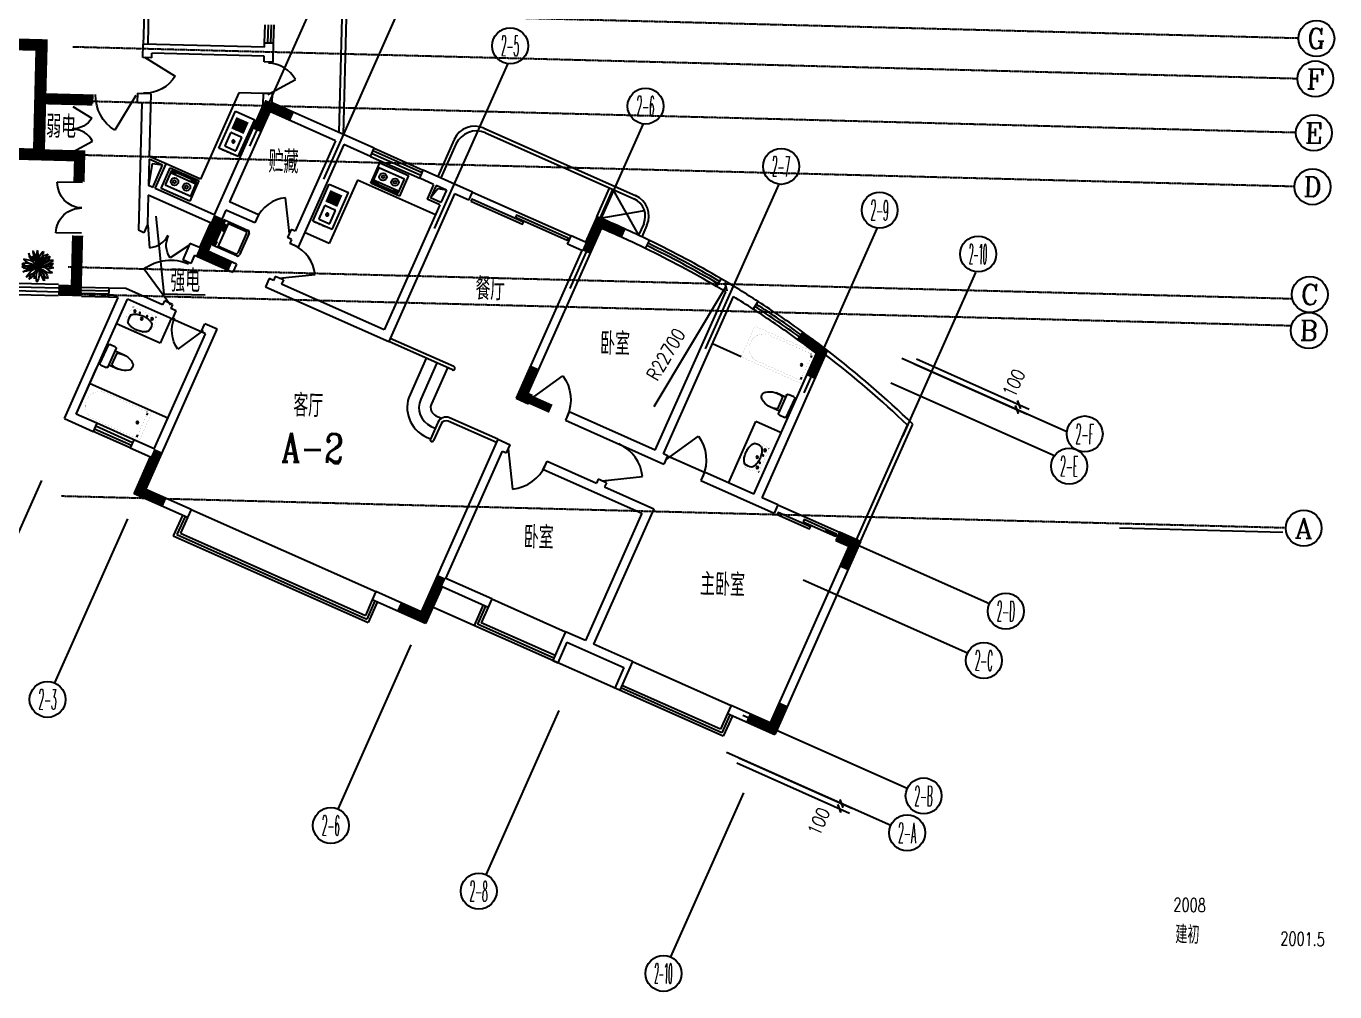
# Model space of a CAD drawing. Header units: millimetres. Extents: x -1802252 to 80507, y -1575242 to 571462.
# Drawn here: x 35590 to 64710, y 22237 to 43728 of the extents above; entities that cross this region are included whole.
import ezdxf
from ezdxf.enums import TextEntityAlignment as Align

# ---------------------------------------------------------------- set-up
doc = ezdxf.new("R2010")
doc.units = ezdxf.units.MM
doc.linetypes.add('CENTER', pattern=[2, 1.25, -0.25, 0.25, -0.25])
doc.linetypes.add('HIDDEN', pattern=[7.5, 5, -2.5])
for name, color, linetype in [('AXIS', 3, 'Continuous'), ('AXIS_TEXT', 7, 'Continuous'), ('COLUMN', 7, 'Continuous'), ('PUB_DIM', 3, 'Continuous'), ('PUB_TEXT', 7, 'Continuous'), ('PUB_WINDW', 7, 'Continuous'), ('TK', 4, 'Continuous'), ('TOILET', 7, 'Continuous'), ('TOTHER', 7, 'Continuous'), ('WALL', 255, 'Continuous'), ('WINDOW', 2, 'Continuous'), ('WINDOW_TEXT', 7, 'Continuous')]:
    doc.layers.add(name, color=color, linetype=linetype)
doc.styles.add('_HZPMK', font='txt', dxfattribs={"width": 0.7, "bigfont": 'HZPMK'})
doc.styles.add('_ROMANC', font='ROMANC.shx', dxfattribs={"width": 0.75})
doc.styles.add('COMPLEX', font='COMPLEX')
doc.styles.add('DIM_FONT', font='SIMPLEX', dxfattribs={"width": 0.8})
doc.styles.add('SIMPLEX', font='SIMPLEX.SHX')
doc.styles.get("Standard").update_dxf_attribs({"font": 'arial.ttf'})

# ---------------------------------------------------------------- blocks, each defined once
blk = doc.blocks.new('_AXISO')
blk.add_circle((0, 0), 0.5)
at = {"layer": 'AXIS_TEXT', "style": 'COMPLEX', "width": 1.041667}
blk.add_attdef('A', text='', height=0.56, dxfattribs=at).set_placement((-0.25, -0.28), (0.25, -0.28), align=Align.FIT)
blk = doc.blocks.new('_DIMX')
at = {"const_width": 50}
blk.add_lwpolyline([(-70, -70), (70, 70)], dxfattribs=at)
blk = doc.blocks.new('_DBLK')
blk.add_line((-0.5, 0), (0, -0.866))
blk.add_arc((-0.5, 0), 1, 300, 0)
at = {"style": 'SIMPLEX', "flags": 9}
blk.add_attdef('A', text='', height=1, dxfattribs=at).set_placement((0, 1.5), align=Align.MIDDLE)
blk = doc.blocks.new('10425124726404')
for p, q in [((-600, 125), (600, 125)), ((-600, 41.25), (600, 41.25)), ((-600, -41.25), (600, -41.25)), ((-600, -125), (600, -125))]:
    blk.add_line(p, q)
at = {"style": 'SIMPLEX', "flags": 9}
blk.add_attdef('A', text='', height=1, dxfattribs=at).set_placement((0, 0), align=Align.MIDDLE)
blk = doc.blocks.new('10425130010080')
for p, q in [((-300, 100), (300, 100)), ((-300, 33), (300, 33)), ((-300, -33), (300, -33)), ((-300, -100), (300, -100))]:
    blk.add_line(p, q)
at = {"style": 'SIMPLEX', "flags": 9}
blk.add_attdef('A', text='', height=1, dxfattribs=at).set_placement((0, 0), align=Align.MIDDLE)
blk = doc.blocks.new('_DBLK1')
for p, q in [((-0.47, 0), (-0.47, -0.47)), ((0.47, 0), (0.47, -0.47))]:
    blk.add_line(p, q)
for centre, start, end in [((-0.47, 0), 270, 0), ((0.47, 0), 180, 270)]:
    blk.add_arc(centre, 0.47, start, end)
at = {"layer": 'WINDOW_TEXT', "style": 'SIMPLEX', "flags": 9}
blk.add_attdef('A', text='', height=1, dxfattribs=at).set_placement((0, 1.5), align=Align.MIDDLE)
blk = doc.blocks.new('M_F3')
for p, q in [((-137, 463), (-172, 477)), ((-172, 477), (-155, 384)), ((-65, 367), (-137, 463)), ((-1, 371), (16, 486)), ((26, 511), (42, 438)), ((42, 438), (49, 319)), ((118, 392), (151, 452)), ((151, 452), (149, 488)), ((149, 488), (172, 452)), ((172, 452), (160, 396)), ((-405, 13), (-504, -36)), ((-468, 83), (-494, 98)), ((-494, 98), (-398, 71)), ((-490, 194), (-367, 196)), ((-363, 102), (-490, 194)), ((-435, 39), (-468, 83)), ((-393, 2), (-435, 39)), ((-398, 71), (-285, 27)), ((-202, -25), (-393, 2)), ((-379, 338), (-344, 250)), ((-336, 298), (-379, 338)), ((-367, 196), (-250, 117)), ((-237, 44), (-363, 102)), ((-344, 250), (-280, 177)), ((-260, 250), (-336, 298)), ((-184, 352), (-317, 396)), ((-317, 396), (-270, 321)), ((-285, 27), (-153, -2)), ((-280, 177), (-178, 123)), ((-270, 321), (-143, 227)), ((-157, 187), (-260, 250)), ((-250, 117), (-45, 15)), ((-67, 21), (-237, 44)), ((-105, 242), (-184, 352)), ((-178, 123), (-91, 75)), ((-45, 102), (-157, 187)), ((-157, -111), (1, 3)), ((-155, 384), (-89, 196)), ((-143, 227), (-77, 167)), ((1, 3), (-126, -140)), ((-120, -276), (1, 3)), ((1, 3), (-116, -15)), ((-91, 75), (1, 3)), ((-89, 196), (1, 3)), ((1, 3), (-67, 21)), ((-50, 223), (-65, 367)), ((-11, 137), (-50, 223)), ((1, 3), (-42, -144)), ((-17, 89), (3, 267)), ((1, 3), (-17, 89)), ((3, 267), (-1, 371)), ((1, 3), (14, 71)), ((170, 60), (1, 3)), ((57, 58), (1, 3)), ((1, 3), (248, 58)), ((155, 8), (1, 3)), ((1, 3), (88, -178)), ((83, -65), (1, 3)), ((270, -77), (1, 3)), ((7, -140), (1, 3)), ((14, 71), (80, 173)), ((46, 206), (24, 94)), ((86, 275), (35, 153)), ((49, 319), (46, 206)), ((49, 309), (118, 392)), ((106, 92), (57, 58)), ((87, 205), (58, 144)), ((80, 173), (176, 235)), ((160, 396), (86, 275)), ((87, 205), (184, 321)), ((166, 158), (106, 92)), ((141, 130), (236, 181)), ((275, 6), (155, 8)), ((184, 321), (160, 227)), ((197, 198), (166, 158)), ((229, 81), (170, 60)), ((176, 235), (262, 331)), ((277, 286), (197, 198)), ((295, 104), (229, 81)), ((236, 181), (355, 202)), ((248, 58), (334, 89)), ((262, 331), (301, 415)), ((371, 4), (275, 6)), ((301, 415), (277, 286)), ((390, 158), (295, 104)), ((330, 5), (453, -38)), ((334, 89), (402, 85)), ((355, 202), (460, 215)), ((454, 39), (371, 4)), ((460, 215), (390, 158)), ((402, 85), (482, 73)), ((507, 60), (454, 39)), ((482, 73), (507, 60)), ((-504, -36), (-311, -82)), ((-363, -136), (-468, -188)), ((-468, -188), (-414, -205)), ((-414, -205), (-287, -190)), ((-293, -71), (-363, -136)), ((-303, -280), (-334, -374)), ((-334, -374), (-270, -355)), ((-260, -209), (-303, -280)), ((-227, -32), (-293, -71)), ((-287, -190), (-157, -111)), ((-270, -355), (-204, -288)), ((-195, -134), (-260, -209)), ((-116, -15), (-227, -32)), ((-200, -269), (-219, -455)), ((-219, -455), (-176, -399)), ((-126, -140), (-200, -269)), ((-176, -399), (-120, -276)), ((-153, -2), (-82, -10)), ((-42, -144), (-56, -288)), ((-56, -288), (-32, -384)), ((-32, -384), (14, -505)), ((36, -242), (7, -140)), ((14, -505), (40, -370)), ((40, -370), (36, -242)), ((40, -311), (98, -395)), ((164, -117), (83, -65)), ((108, -265), (85, -173)), ((88, -178), (180, -255)), ((98, -395), (106, -265)), ((342, -59), (103, -28)), ((106, -265), (207, -386)), ((109, -82), (260, -134)), ((246, -199), (164, -117)), ((180, -255), (262, -299)), ((246, -367), (203, -267)), ((207, -386), (271, -420)), ((324, -294), (246, -199)), ((271, -420), (246, -367)), ((260, -134), (357, -167)), ((262, -299), (359, -349)), ((377, -132), (270, -77)), ((359, -349), (324, -294)), ((447, -73), (342, -59)), ((357, -167), (468, -188)), ((468, -188), (377, -132)), ((507, -23), (447, -73)), ((453, -38), (507, -23))]:
    blk.add_line(p, q)
at = {"width": 0.8, "flags": 9}
for tag, p in [('XSIZE', (-2, 0)), ('YSIZE', (0, 0))]:
    blk.add_attdef(tag, p, '', height=0.2, dxfattribs=at)
blk = doc.blocks.new('_WBLK')
for p, q in [((-0.5, 0.5), (0.5, 0.5)), ((0.5, 0.167), (-0.5, 0.167)), ((0.5, -0.167), (-0.5, -0.167)), ((-0.5, -0.5), (0.5, -0.5))]:
    blk.add_line(p, q)
at = {"style": 'SIMPLEX', "flags": 9}
blk.add_attdef('A', text='', height=1, dxfattribs=at).set_placement((0, 1.5), align=Align.MIDDLE)
blk = doc.blocks.new('M_E24TTP')
at = {"layer": 'TOILET', "color": 7}
for p, q in [((-170, 200), (-170, 430)), ((170, 200), (170, 430)), ((-250, 30), (-250, 170)), ((-220, 200), (220, 200)), ((220, 0), (-220, 0)), ((-140, 260), (140, 260)), ((250, 170), (250, 30))]:
    blk.add_line(p, q, dxfattribs=at)
for centre, radius, start, end in [((227, 413), 398, 143.3619, 202.5495), ((0, 590), 110, 33.4509, 146.5491), ((-227, 413), 398, 337.4505, 36.6381), ((-220, 170), 30, 90, 180), ((-220, 30), 30, 180, 270), ((220, 170), 30, 0, 90), ((220, 30), 30, 270, 0)]:
    blk.add_arc(centre, radius, start, end, dxfattribs=at)
at = {"style": 'DIM_FONT', "width": 0.8, "flags": 9}
for tag in ['XSIZE', 'YSIZE']:
    blk.add_attdef(tag, (0, 0), '', height=0.5, dxfattribs=at)
blk = doc.blocks.new('M_E4')
for p, q in [((670, -80), (670, -137)), ((670, -86), (670, -97)), ((670, -663), (670, -614))]:
    blk.add_line(p, q)
at = {"const_width": 1.5}
for points in [[(-750, -750), (-750, 0)], [(-750, 0), (750, 0)], [(750, 0), (750, -750)], [(608, -56), (640, -56)], [(670, -90), (670, -656)], [(750, -750), (-750, -750)], [(670, -663), (670, -655)]]:
    blk.add_lwpolyline(points, dxfattribs=at)
for points in [[(-399, -56, 0.930688), (-388, -693, 0.930688)], [(670, -86, 0.414214), (640, -56, 0.414214)], [(670, -90, 0.041784), (670, -85, 0.412615)], [(640, -693, 0.414214), (670, -663, 0.414214)]]:
    blk.add_lwpolyline(points, format="xyb", dxfattribs=at)
at = {"const_width": 1.5, "flags": 128}
for points in [[(-399, -56), (608, -56)], [(-399, -694), (645, -692)]]:
    blk.add_lwpolyline(points, dxfattribs=at)
for radius in [25, 23]:
    blk.add_circle((550, -381), radius)
blk.add_arc((640, -663), 30, 270, 280.176)
at = {"width": 0.8, "flags": 9}
for tag in ['XSIZE', 'YSIZE']:
    blk.add_attdef(tag, (0, 0), '', height=0.5, dxfattribs=at)
blk = doc.blocks.new('M_E11')
for p, q in [((-280, -10), (-280, 0)), ((280, 0), (280, -10)), ((-251, -189), (-251, -186)), ((-248, -183), (-250, -185))]:
    blk.add_line(p, q)
at = {"const_width": 1.5}
for points in [[(-280, 0), (280, 0)], [(-326, -200), (-280, -5)], [(326, -204), (280, -5)]]:
    blk.add_lwpolyline(points, dxfattribs=at)
for points in [[(-326, -200, 0.008223), (-326, -204, 0.149285)], [(-326, -266, 0.149285), (-304, -337, 0.107079), (-231, -408, 0.075625), (-131, -450, 0.062436), (-1, -467, 0.062436), (130, -452, 0.075625), (230, -410, 0.107079), (304, -339, 0.149285), (326, -268, 0.005205), (326, -266, 0.086596)]]:
    blk.add_lwpolyline(points, format="xyb", dxfattribs=at)
at = {"const_width": 1.5, "flags": 128}
for points in [[(-326, -204), (-326, -268)], [(326, -204), (326, -268)]]:
    blk.add_lwpolyline(points, dxfattribs=at)
at = {"flags": 128}
for points in [[(-253, -188, 0.172546), (-250, -358, 0.726395)], [(253, -188, -0.172546), (250, -358, -0.726395)]]:
    blk.add_lwpolyline(points, format="xyb", dxfattribs=at)
for points in [[(253, -188, 0.098208), (193, -141, 0.066287), (110, -111, 0.052428), (0, -100, 0.052428), (-110, -111, 0.066287), (-193, -141, 0.093876), (-251, -186, 0.171377)], [(-250, -358, 0.091341), (-193, -401, 0.066287), (-110, -431, 0.052428), (0, -442, 0.052428), (110, -431, 0.066287), (193, -401, 0.091756), (250, -358, 0.171377)]]:
    blk.add_lwpolyline(points, format="xyb")
for centre, radius in [((-210, -75), 24), ((-210, -75), 24), ((-210, -75), 24), ((-90, -65), 10), ((0, -170), 25), ((0, -170), 15), ((90, -65), 10), ((210, -75), 24)]:
    blk.add_circle(centre, radius)
blk.add_arc((-250, -186), 1, 131.3224, 180)
at = {"width": 0.8, "flags": 9}
for tag in ['XSIZE', 'YSIZE']:
    blk.add_attdef(tag, (0, 0), '', height=0.5, dxfattribs=at)
blk = doc.blocks.new('M_E20')
for p, q in [((345, 0), (-345, 0)), ((-302, -36), (-345, -36)), ((-307, -144), (-307, -611)), ((-302, -35), (-302, -66)), ((-302, -66), (-219, -66)), ((-219, -66), (-219, -35)), ((345, -36), (-219, -36)), ((123, -87), (123, -99)), ((133, -96), (133, -113)), ((198, -96), (133, -96)), ((133, -113), (198, -113)), ((198, -113), (198, -96)), ((215, -88), (215, -99)), ((307, -144), (307, -611)), ((267, -651), (-267, -651))]:
    blk.add_line(p, q)
blk.add_lwpolyline([(83, -94, 0.185158), (88, -107, 0.102042), (108, -122, 0.060862), (133, -130, 0.047173), (166, -133, 0.047173), (200, -130, 0.060862), (225, -122, 0.102042), (245, -107, 0.185158), (250, -94, 0.185158), (245, -82, 0.102042), (225, -67, 0.060862), (200, -59, 0.047173), (166, -56, 0.047173), (133, -59, 0.060862), (108, -67, 0.102042), (88, -82, 0.185158)], format="xyb", close=True)
for points in [[(215, -88, 0.259034), (213, -85, 0.076276), (201, -80, 0.036515), (188, -77, 0.026615), (169, -76, 0.026615), (150, -77, 0.036515), (137, -80, 0.076276), (125, -85, 0.259034), (123, -88, 0.078462), (123, -89, 0.056762)], [(215, -99, 0.259034), (213, -95, 0.076276), (201, -90, 0.036515), (188, -88, 0.026615), (169, -87, 0.026615), (150, -88, 0.036515), (137, -90, 0.076276), (125, -95, 0.259034), (123, -99, 0.259034), (125, -102, 0.056762), (133, -106, 0.036515)], [(198, -108, 0.008736), (201, -107, 0.076276), (213, -102, 0.259034), (215, -99, 0.259034)]]:
    blk.add_lwpolyline(points, format="xyb")
blk.add_circle((-259, -35), 17.5)
for centre, start, end in [((-267, -611), 180, 270), ((267, -611), 270, 0)]:
    blk.add_arc(centre, 40, start, end)
at = {"layer": 'TOTHER', "linetype": 'Continuous'}
for p, q in [((-345, -656), (-345, 0)), ((345, 0), (345, -656)), ((-345, -145), (345, -145)), ((295, -706), (-295, -706))]:
    blk.add_line(p, q, dxfattribs=at)
for centre, start, end in [((-295, -656), 180, 270), ((295, -656), 270, 0)]:
    blk.add_arc(centre, 50, start, end, dxfattribs=at)
at = {"width": 0.8, "flags": 9}
for tag in ['XSIZE', 'YSIZE']:
    blk.add_attdef(tag, (0, 0), '', height=0.5, dxfattribs=at)
blk = doc.blocks.new('M_E19')
for p, q in [((-323, -113), (-323, -456)), ((299, -113), (-323, -113)), ((299, -456), (299, -113)), ((-323, -400), (299, -400)), ((-323, -456), (299, -456)), ((-291, -422), (-291, -434)), ((-216, -432), (-280, -432)), ((-280, -432), (-280, -448)), ((-280, -448), (-216, -448)), ((-216, -448), (-216, -432)), ((-199, -423), (-199, -434)), ((182, -422), (182, -434)), ((193, -432), (193, -448)), ((257, -432), (193, -432)), ((193, -448), (257, -448)), ((257, -448), (257, -432)), ((274, -423), (274, -434))]:
    blk.add_line(p, q)
for points in [[(-199, -423, 0.259034), (-201, -420, 0.076276), (-213, -415, 0.036515), (-226, -412, 0.026615), (-245, -411, 0.026615), (-264, -412, 0.036515), (-277, -415, 0.076276), (-289, -420, 0.259034), (-291, -423, 0.078462), (-291, -424, 0.056762)], [(-199, -434, 0.259034), (-201, -430, 0.076276), (-213, -425, 0.036515), (-226, -423, 0.026615), (-245, -422, 0.026615), (-264, -423, 0.036515), (-277, -425, 0.076276), (-289, -430, 0.259034), (-291, -434, 0.259034), (-289, -437, 0.056762), (-280, -441, 0.036515)], [(-216, -443, 0.008736), (-213, -442, 0.076276), (-201, -437, 0.259034), (-199, -434, 0.259034)], [(274, -423, 0.259034), (272, -420, 0.076276), (260, -415, 0.036515), (247, -412, 0.026615), (228, -411, 0.026615), (209, -412, 0.036515), (196, -415, 0.076276), (184, -420, 0.259034), (182, -423, 0.078462), (182, -424, 0.056762)], [(274, -434, 0.259034), (272, -430, 0.076276), (260, -425, 0.036515), (247, -423, 0.026615), (228, -422, 0.026615), (209, -423, 0.036515), (196, -425, 0.076276), (184, -430, 0.259034), (182, -434, 0.259034), (184, -437, 0.056762), (193, -441, 0.036515)], [(257, -443, 0.008736), (260, -442, 0.076276), (272, -437, 0.259034), (274, -434, 0.259034)]]:
    blk.add_lwpolyline(points, format="xyb")
at = {"layer": 'TOTHER', "linetype": 'Continuous'}
for p, q in [((-350, 0), (350, 0)), ((-350, -500), (-350, 0)), ((350, 0), (350, -500)), ((350, -500), (-350, -500))]:
    blk.add_line(p, q, dxfattribs=at)
for centre, radius in [((-158, -259), 82.5), ((-158, -259), 31.6), ((134, -259), 82.5), ((134, -259), 31.6)]:
    blk.add_circle(centre, radius, dxfattribs=at)
at = {"width": 0.8, "flags": 9}
for tag in ['XSIZE', 'YSIZE']:
    blk.add_attdef(tag, (0, 0), '', height=0.5, dxfattribs=at)
blk = doc.blocks.new('M_E16')
for p, q in [((-359, -351), (-359, -119)), ((-347, -107), (-34, -107)), ((-22, -119), (-22, -351)), ((63, -103), (336, -103)), ((63, -132), (336, -132)), ((63, -153), (336, -153)), ((63, -182), (336, -182)), ((63, -203), (336, -203)), ((63, -232), (336, -232)), ((63, -253), (336, -253)), ((63, -282), (336, -282)), ((-34, -363), (-347, -363)), ((63, -303), (336, -303)), ((63, -332), (336, -332)), ((63, -353), (336, -353))]:
    blk.add_line(p, q)
for points, const_width in [([(-353, -95), (-370, -113)], 1.91), ([(-370, -357), (-370, -113)], 2), ([(-353, -95), (-28, -95)], 1.8), ([(-10, -113), (-28, -95)], 1.91), ([(-10, -113), (-10, -357)], 2), ([(-370, -357), (-353, -375)], 1.91), ([(-28, -375), (-353, -375)], 1.8), ([(-28, -375), (-10, -357)], 1.91)]:
    blk.add_lwpolyline(points, dxfattribs=dict(const_width=const_width))
for points in [[(-347, -107), (-351, -108), (-354, -110), (-357, -113), (-358, -117), (-359, -119)], [(-216, -235), (-215, -245), (-209, -255), (-202, -261), (-192, -265), (-182, -265), (-172, -261), (-164, -255), (-159, -245), (-157, -235), (-159, -225), (-164, -215), (-172, -209), (-182, -205), (-192, -205), (-202, -209), (-209, -215), (-215, -225), (-216, -235)], [(-206, -235), (-205, -242), (-201, -248), (-196, -252), (-190, -254), (-183, -254), (-177, -252), (-172, -248), (-169, -242), (-168, -235), (-169, -228), (-172, -222), (-177, -218), (-183, -215), (-190, -215), (-196, -218), (-201, -222), (-205, -228), (-206, -235)], [(-22, -119), (-23, -115), (-25, -111), (-28, -109), (-32, -107), (-34, -107)], [(-359, -351), (-358, -355), (-356, -358), (-353, -361), (-349, -363), (-347, -363)], [(-34, -363), (-30, -362), (-26, -360), (-24, -357), (-22, -353), (-22, -351)]]:
    blk.add_lwpolyline(points)
at = {"layer": 'TOTHER', "linetype": 'Continuous'}
for p, q in [((-450, 0), (450, 0)), ((-450, -471), (-450, 0)), ((450, 0), (450, -471)), ((-450, -471), (450, -471))]:
    blk.add_line(p, q, dxfattribs=at)
at = {"layer": 'TOTHER', "linetype": 'HIDDEN'}
blk.add_line((-450, 0), (-450, -300), dxfattribs=at)
at = {"width": 0.8, "flags": 9}
for tag in ['XSIZE', 'YSIZE']:
    blk.add_attdef(tag, (0, 0), '', height=0.5, dxfattribs=at)
blk = doc.blocks.new('00929100508160')
for radius in [22800, 22730, 22670, 22600]:
    blk.add_arc((0, -22682), radius, 87.7278, 92.2722)
at = {"style": 'SIMPLEX', "flags": 9}
blk.add_attdef('A', text='', height=1, dxfattribs=at).set_placement((0, 0), align=Align.MIDDLE)
blk = doc.blocks.new('00929100524312')
for radius in [22800, 22730, 22670, 22600]:
    blk.add_arc((0, -22692), radius, 88.4854, 91.5146)
at = {"style": 'SIMPLEX', "flags": 9}
blk.add_attdef('A', text='', height=1, dxfattribs=at).set_placement((0, 0), align=Align.MIDDLE)
blk = doc.blocks.new('1T4F53深新月')
at = {"color": 0, "linetype": 'ByBlock'}
for p, q in [((-8306.085, 44539.757), (-8822.81, 47240.775)), ((-8188.223, 44562.305), (-8704.948, 47263.323)), ((-8776.818, 46995.04), (-8777.8, 46994.852)), ((-8656.991, 47017.964), (-8656.009, 47018.152)), ((-4107.165, 40355.954), (-7204.001, 40142.852))]:
    blk.add_line(p, q, dxfattribs=at)
at = {"layer": 'AXIS', "linetype": 'CENTER'}
for p, q in [((5061.968, 30653.395), (-9916.424, 53429.596)), ((1288.404, 28201.694), (-13676.252, 50957.008)), ((787.093, 27872.016), (-14177.562, 50627.329)), ((-1301.7, 26498.355), (-16266.356, 49253.669)), ((-2290.584, 25818.11), (-17268.976, 48594.312)), ((-3293.205, 25158.753), (-18271.597, 47934.955)), ((-4045.17, 24664.236), (-19023.563, 47440.437))]:
    blk.add_line(p, q, dxfattribs=at)
at = {"layer": 'AXIS'}
for p, q in [((-339.398, 49830.944), (412.202, 45902.191)), ((544.571, 50000.054), (1296.171, 46071.302)), ((-4759.245, 48985.394), (-4007.645, 45056.641)), ((-3580.619, 49210.874), (-2829.019, 45282.121)), ((-8884.435, 48196.214), (-8132.835, 44267.461)), ((-8295.122, 48308.954), (-7543.522, 44380.201)), ((5739.426, 47651.333), (1810.673, 46899.732)), ((-10638.561, 44518.099), (-6709.809, 45269.699)), ((6584.976, 43231.486), (2656.224, 42479.886)), ((-10187.601, 42160.848), (-6258.849, 42912.448)), ((-9736.641, 39803.596), (-5807.889, 40555.196)), ((7261.416, 39695.608), (3332.664, 38944.008)), ((-9116.571, 36562.375), (-5187.818, 37313.975)), ((-8496.501, 33321.154), (-4567.748, 34072.754)), ((8557.927, 32918.51), (4629.174, 32166.91)), ((-7989.171, 30669.246), (-4060.418, 31420.846)), ((8952.517, 30855.915), (5023.764, 30104.315)), ((-7650.951, 28901.308), (-3722.198, 29652.908))]:
    blk.add_line(p, q, dxfattribs=at)
at = {"layer": 'COLUMN'}
for points, const_width in [([(-311.835, 46493.68), (277.478, 46606.42), (390.218, 46017.108)], 200), ([(-4064.368, 45353.143), (-4142.369, 45760.87), (-3553.056, 45873.61)], 200), ([(-7254.633, 42123.037), (-7235.425, 42725.622), (-6629.108, 42841.615)], 200), ([(1701.249, 38631.906), (2683.437, 38819.806), (2796.177, 38230.493)], 200), ([(-3307.91, 37673.616), (-2620.379, 37805.146), (-2751.909, 38492.678)], 200), ([(-6885.039, 37600.165), (-6768.852, 37011.512), (-6060.195, 37147.083)], 200), ([(2997.76, 31854.808), (3979.948, 32042.708), (3867.208, 32632.021)], 200), ([(-2038.728, 29974.968), (-1154.758, 30144.079), (-1286.288, 30831.61)], 200), ([(-4803.376, 30056.951), (-4690.636, 29467.638), (-4101.323, 29580.378)], 200), ([(95.925, 27648.458), (1119.701, 28321.728), (1339.487, 27987.521)], 250), ([(-933.543, 25984.033), (-1386.851, 26673.335), (-906.696, 26989.101)], 250), ([(-1936.997, 25234.363), (-2568.881, 26195.208)], 250), ([(1167.89, 22788.004), (1470.095, 22328.469), (-576.922, 20982.282), (-2939.618, 24575.007), (-892.601, 25921.194), (-590.395, 25461.659)], 250)]:
    blk.add_lwpolyline(points, dxfattribs=dict(at, const_width=const_width))
at = {"layer": 'DEFPOINTS', "color": 0, "linetype": 'ByBlock'}
for p in [(-8657.973, 47017.776), (1294.207, 46070.926), (1412.07, 46093.474), (-8131.853, 44267.649), (-8249.715, 44245.101), (-7204.998, 40142.783)]:
    blk.add_point(p, dxfattribs=at)
at = {"layer": 'PUB_DIM', "color": 0, "linetype": 'ByBlock'}
for p, q in [((1237.837, 46365.582), (721.112, 49066.6)), ((1355.7, 46388.13), (838.974, 49089.148)), ((767.105, 48820.865), (766.122, 48820.677)), ((886.932, 48843.788), (887.914, 48843.976))]:
    blk.add_line(p, q, dxfattribs=at)
at = {"layer": 'PUB_DIM'}
for p, q in [((550.444, 45711.775), (1041.538, 45805.725)), ((561.718, 45652.844), (993.88, 45735.52)), ((827.514, 43199.081), (376.554, 45556.333)), ((572.992, 45593.913), (946.223, 45665.315)), ((1472.011, 39830.176), (1133.791, 41598.115)), ((1668.449, 39867.756), (2041.68, 39939.158)), ((1679.723, 39808.825), (2111.886, 39891.501)), ((1690.997, 39749.893), (2182.091, 39843.843))]:
    blk.add_line(p, q, dxfattribs=at)
at = {"layer": 'PUB_DIM', "color": 0, "linetype": 'ByBlock'}
blk.add_point((885.949, 48843.601), dxfattribs=at)
at = {"layer": 'PUB_TEXT'}
for p, q in [((62.658, 29966.316), (-441.605, 30733.101)), ((-1253.755, 28830.5), (62.658, 29966.316))]:
    blk.add_line(p, q, dxfattribs=at)
at = {"layer": 'WALL'}
for p, q in [((-4259.378, 45840.299), (356.906, 46723.429)), ((572.992, 45593.913), (356.906, 46723.429)), ((-4025.36, 45681.441), (198.049, 46489.412)), ((198.049, 46489.412), (376.554, 45556.333)), ((-4259.378, 45840.299), (-4162.586, 45334.353)), ((-3966.149, 45371.933), (-4025.36, 45681.441)), ((376.554, 45556.333), (572.992, 45593.913)), ((-4162.586, 45334.353), (-3966.149, 45371.933)), ((-3880.736, 43861.07), (-3684.299, 43898.65)), ((-3880.736, 43861.07), (-3808.418, 43483.047)), ((-3348.92, 42145.564), (-3684.299, 43898.65)), ((-3808.418, 43483.047), (-7331.621, 42809.032)), ((-3770.838, 43286.61), (-7138.95, 42642.264)), ((-3770.838, 43286.61), (-3545.358, 42107.984)), ((827.514, 43199.081), (1023.952, 43236.661)), ((827.514, 43199.081), (1006.019, 42266.003)), ((1023.952, 43236.661), (1515.046, 43330.611)), ((1046.5, 43118.799), (1537.594, 43212.749)), ((1307.681, 41753.557), (1046.5, 43118.799)), ((1515.046, 43330.611), (1537.594, 43212.749)), ((-2235.202, 41645.932), (1006.019, 42266.003)), ((-7154.65, 42121.178), (-7354.615, 42124.895)), ((-3545.358, 42107.984), (-3348.92, 42145.564)), ((-2001.184, 41487.075), (1043.599, 42069.565)), ((1043.599, 42069.565), (1133.791, 41598.115)), ((-2009.722, 40467.307), (-2235.202, 41645.932)), ((1307.681, 41753.557), (1798.775, 41847.507)), ((1330.229, 41635.695), (1821.323, 41729.645)), ((1821.323, 41729.645), (1798.775, 41847.507)), ((-1550.224, 39129.823), (-2001.184, 41487.075)), ((1133.791, 41598.115), (1330.229, 41635.695)), ((-3357.458, 41125.796), (-7121.396, 40405.726)), ((-3376.248, 41224.015), (-3179.81, 41261.595)), ((-3376.248, 41224.015), (-3357.458, 41125.796)), ((-2728.85, 38904.343), (-3179.81, 41261.595)), ((-7145.273, 40926.501), (-7345.155, 40919.646)), ((-3319.878, 40929.358), (-7108.94, 40204.482)), ((-3319.878, 40929.358), (-2925.288, 38866.763)), ((-2107.941, 40448.517), (-2009.722, 40467.307)), ((-2107.941, 40448.517), (-2070.361, 40252.079)), ((-2070.361, 40252.079), (-1972.142, 40270.869)), ((-1746.662, 39092.243), (-1972.142, 40270.869)), ((-7091.856, 39966.151), (-7291.266, 39950.797)), ((1472.011, 39830.176), (1668.449, 39867.756)), ((1472.011, 39830.176), (1682.459, 38730.125)), ((1878.897, 38767.705), (1668.449, 39867.756)), ((-1550.224, 39129.823), (-1746.662, 39092.243)), ((-2925.288, 38866.763), (-2728.85, 38904.343)), ((1682.459, 38730.125), (-1362.324, 38147.635)), ((1878.897, 38767.705), (2762.866, 38936.815)), ((2762.866, 38936.815), (3007.136, 37659.971)), ((-1521.182, 37913.617), (2604.009, 38702.798)), ((2604.009, 38702.798), (2810.699, 37622.391)), ((-6883.547, 38186.228), (-7081.113, 38155.123)), ((-1381.114, 38245.854), (-1577.552, 38208.274)), ((-1521.182, 37913.617), (-1577.552, 38208.274)), ((-1362.324, 38147.635), (-1381.114, 38245.854)), ((-2737.387, 37884.575), (-6691.069, 37128.206)), ((-2756.177, 37982.794), (-2559.74, 38020.374)), ((-2756.177, 37982.794), (-2737.387, 37884.575)), ((-2503.37, 37725.717), (-2559.74, 38020.374)), ((-6039.247, 37049.277), (-2503.37, 37725.717)), ((2810.699, 37622.391), (3007.136, 37659.971)), ((-6846.218, 36894.898), (-6235.685, 37011.697)), ((-6235.685, 37011.697), (-6169.92, 36667.931)), ((-6039.247, 37049.277), (-5973.482, 36705.511)), ((-5973.482, 36705.511), (-6169.92, 36667.931)), ((-5456.757, 34004.494), (-1920.88, 34680.934)), ((-1357.18, 31734.37), (-1920.88, 34680.934)), ((-5065.589, 33875.7), (-2079.737, 34446.916)), ((-2079.737, 34446.916), (-1609.987, 31991.446)), ((-5522.522, 34348.26), (-5718.96, 34310.68)), ((-5718.96, 34310.68), (-5493.48, 33132.054)), ((-5522.522, 34348.26), (-5456.757, 34004.494)), ((-5419.177, 33808.056), (-5124.521, 33864.426)), ((-5419.177, 33808.056), (-5372.202, 33562.509)), ((-5124.521, 33864.426), (-5077.546, 33618.879)), ((-5065.589, 33875.7), (-5007.34, 33571.222)), ((-5372.202, 33562.509), (-5077.546, 33618.879)), ((-5360.928, 33503.578), (-5007.34, 33571.222)), ((-5360.928, 33503.578), (-5297.042, 33169.634)), ((3656.249, 33202.544), (3852.686, 33240.124)), ((3656.249, 33202.544), (3862.939, 32122.137)), ((3852.686, 33240.124), (4096.957, 31963.279)), ((-5297.042, 33169.634), (-5493.48, 33132.054)), ((3862.939, 32122.137), (32.405, 31389.327)), ((-5071.562, 31991.008), (-5268, 31953.428)), ((-5268, 31953.428), (-4801.41, 29514.476)), ((-5071.562, 31991.008), (-4949.427, 31352.586)), ((-4949.427, 31352.586), (-2493.957, 31822.336)), ((-2493.957, 31822.336), (-2456.377, 31625.898)), ((-1708.206, 31972.656), (-1609.987, 31991.446)), ((-1708.206, 31972.656), (-1670.626, 31776.218)), ((-1670.626, 31776.218), (-1572.407, 31795.008)), ((-1572.407, 31795.008), (-1553.617, 31696.79)), ((3016.55, 31756.589), (266.423, 31230.469)), ((3016.55, 31756.589), (3109.646, 31269.956)), ((4096.957, 31963.279), (3212.987, 31794.169)), ((3306.084, 31307.536), (3212.987, 31794.169)), ((-4911.847, 31156.148), (-2751.033, 31569.528)), ((-2751.033, 31569.528), (-2732.243, 31471.31)), ((-2732.243, 31471.31), (-2535.805, 31508.89)), ((-2554.595, 31607.108), (-2456.377, 31625.898)), ((-2554.595, 31607.108), (-2535.805, 31508.89)), ((-1553.617, 31696.79), (-1357.18, 31734.37)), ((32.405, 31389.327), (88.775, 31094.67)), ((266.423, 31230.469), (285.213, 31132.25)), ((3109.646, 31269.956), (3306.084, 31307.536)), ((-4911.847, 31156.148), (-4611.207, 29584.647)), ((-1403.297, 30911.039), (-1206.86, 30948.619)), ((-1403.297, 30911.039), (-1271.767, 30223.507)), ((-1031.87, 30033.917), (-1206.86, 30948.619)), ((285.213, 31132.25), (88.775, 31094.67)), ((-2581.923, 30685.559), (-2385.485, 30723.139)), ((-2581.923, 30685.559), (-2450.393, 29998.027)), ((-2385.485, 30723.139), (-2253.955, 30035.607)), ((416.743, 30444.719), (220.305, 30407.139)), ((220.305, 30407.139), (244.975, 30278.187)), ((416.743, 30444.719), (623.433, 29364.312)), ((3278.756, 30385.986), (3475.194, 30423.566)), ((3278.756, 30385.986), (3373.56, 29890.432)), ((3607.577, 29731.574), (3475.194, 30423.566)), ((-4611.207, 29584.647), (-2450.393, 29998.027)), ((-2253.955, 30035.607), (-1271.767, 30223.507)), ((-1823.5, 29914.33), (-1234.187, 30027.07)), ((-1234.187, 30027.07), (-1190.728, 29799.899)), ((-1234.187, 30027.07), (-1190.728, 29799.899)), ((-1031.87, 30033.917), (-835.432, 30071.497)), ((-1031.87, 30033.917), (-835.432, 30071.497)), ((-835.432, 30071.497), (-797.852, 29875.059)), ((146.756, 30259.397), (244.975, 30278.187)), ((146.756, 30259.397), (184.336, 30062.959)), ((184.336, 30062.959), (282.555, 30081.749)), ((282.555, 30081.749), (450.782, 29202.391)), ((-4652.309, 29373.157), (-2019.938, 29876.75)), ((-2019.938, 29876.75), (-1750.143, 28466.482)), ((-1823.5, 29914.33), (-1539.207, 28428.279)), ((-1190.728, 29799.899), (-797.852, 29875.059)), ((3373.56, 29890.432), (623.433, 29364.312)), ((3607.577, 29731.574), (707.061, 29176.683)), ((3373.56, 29890.432), (2275.743, 29680.411)), ((-4801.41, 29514.476), (-4973.11, 29401.56)), ((-4973.11, 29401.56), (-4863.217, 29234.456)), ((-4652.309, 29373.157), (-4863.217, 29234.456)), ((450.782, 29202.391), (658.676, 28886.268)), ((707.061, 29176.683), (825.779, 28996.161)), ((-5557.972, 29016.935), (-5915.306, 28781.94)), ((-5557.972, 29016.935), (-5448.08, 28849.832)), ((-5448.08, 28849.832), (-5555.026, 28779.5)), ((658.676, 28886.268), (825.779, 28996.161)), ((-5805.413, 28614.837), (-5915.306, 28781.94)), ((-5722.129, 28669.607), (-5805.413, 28614.837)), ((-5722.129, 28669.607), (-4238.576, 26413.711)), ((-5555.026, 28779.5), (-4181.365, 26690.707)), ((-3152.404, 27128.014), (-775.045, 28691.445)), ((-1539.207, 28428.279), (-996.593, 28785.12)), ((-996.593, 28785.12), (-800.155, 28822.7)), ((-800.155, 28822.7), (-775.045, 28691.445)), ((-1750.143, 28466.482), (-2339.456, 28353.742)), ((-2339.456, 28353.742), (-2262.693, 27952.49)), ((-1738.869, 28407.55), (-2269.25, 28306.084)), ((-2269.25, 28306.084), (-2208.432, 27988.174)), ((-2208.432, 27988.174), (-1720.079, 28309.331)), ((-1738.869, 28407.55), (-1720.079, 28309.331)), ((-3429.4, 27185.225), (-2262.693, 27952.49)), ((-3429.4, 27185.225), (-3319.507, 27018.121)), ((-3097.457, 27044.462), (-3152.404, 27128.014)), ((-3264.561, 26934.569), (-3319.507, 27018.121)), ((-3319.507, 27018.121), (-3319.507, 27018.121)), ((-3264.561, 26934.569), (-3097.457, 27044.462)), ((-3987.921, 26578.55), (-4238.576, 26413.711)), ((-4097.814, 26745.653), (-4181.365, 26690.707)), ((-4097.814, 26745.653), (-3987.921, 26578.55)), ((-2673.321, 26126.525), (-2506.217, 26236.418)), ((-2368.851, 26027.539), (-2506.217, 26236.418)), ((-2766.495, 24539.25), (-928.357, 25748.071)), ((-694.835, 25392.976), (-928.357, 25748.071)), ((-3043.492, 24596.46), (-1999.095, 25283.291)), ((-2766.495, 24539.25), (-1708.777, 22930.879))]:
    blk.add_line(p, q, dxfattribs=at)
for radius, start, end in [(22800.19, 177.2148827, 178.9351206), (22600.19, 177.6134396, 178.9351206), (22800.19, 181.9642998, 184.4029191), (22600.19, 181.9642998, 183.2859808), (22600.19, 183.797151, 184.4029191), (22800.19, 188.9473499, 192.1692016), (22600.19, 188.9473499, 191.67392)]:
    blk.add_arc((15441.637, 41701.163), radius, start, end, dxfattribs=at)
at = {"layer": 'WINDOW'}
for p, q in [((-7800.691, 50392.579), (-9800.568, 53433.6)), ((993.88, 45735.52), (1456.114, 43319.337)), ((1041.538, 45805.725), (2388.781, 38763.436)), ((946.223, 45665.315), (1397.183, 43308.063)), ((-3880.736, 43861.07), (-4162.586, 45334.353)), ((-5236.518, 42993.227), (-5123.228, 42401.038)), ((-3651.549, 42682.581), (-5123.228, 42401.038)), ((-3376.248, 41224.015), (-3545.358, 42107.984)), ((1703.46, 41707.097), (2041.68, 39939.158)), ((1762.392, 41718.371), (2111.886, 39891.501)), ((-6120.459, 41309.907), (-5988.929, 40622.375)), ((-7547.205, 36842.244), (-7038.311, 37893.196)), ((-7325.707, 37919.666), (-7051.537, 37972.117)), ((-7310.675, 37841.091), (-7036.505, 37893.542)), ((-1521.182, 37913.617), (-1300.646, 36760.837)), ((-1442.607, 37928.649), (-1222.071, 36775.869)), ((2984.588, 37777.833), (3475.682, 37871.783)), ((4367.205, 33211.632), (3475.682, 37871.783)), ((-6862.949, 36973.148), (-7562.079, 37687.97)), ((3656.249, 33202.544), (2810.699, 37622.391)), ((2995.862, 37718.902), (3428.025, 37801.578)), ((3007.136, 37659.971), (3380.368, 37731.373)), ((4226.583, 33308.05), (3380.368, 37731.373)), ((4296.894, 33259.841), (3428.025, 37801.578)), ((-7028.222, 33703.664), (-7722.852, 37334.622)), ((-6964.679, 33797.271), (-7644.276, 37349.654)), ((-6861.25, 36973.473), (-7547.205, 36842.244)), ((-6846.218, 36894.898), (-7532.173, 36763.669)), ((-1081.66, 36680.555), (-684.145, 36756.603)), ((-5718.96, 34310.68), (-6169.92, 36667.931)), ((-1066.628, 36601.98), (-669.113, 36678.028)), ((-2290.7, 36188.294), (-1999.455, 34665.902)), ((-2212.125, 36203.326), (-1920.88, 34680.934)), ((-5419.177, 33808.056), (-5336.519, 33631.442)), ((-4829.864, 33920.796), (-4472.854, 32054.639)), ((-6379.635, 33400.127), (-5574.24, 33554.205)), ((-5336.519, 33631.442), (-5077.546, 33618.879)), ((-6443.178, 33306.52), (-5559.208, 33475.63)), ((3852.686, 33240.124), (4226.583, 33308.05)), ((3863.411, 33181.09), (4296.894, 33259.841)), ((3874.136, 33122.056), (4367.205, 33211.632)), ((-4472.854, 32054.639), (-2957.08, 32344.618)), ((-2957.08, 32344.618), (-2844.34, 31755.305)), ((2635.212, 29758.428), (2278.157, 31615.329)), ((-7295.759, 29789.089), (-5126.82, 31215.457)), ((-7240.813, 29705.538), (-5106.482, 31109.145)), ((285.213, 31132.25), (416.743, 30444.719)), ((422.622, 30413.986), (1011.935, 30526.726)), ((1011.935, 30526.726), (1212.746, 29477.052)), ((-4863.217, 29234.456), (-4563.828, 28779.203)), ((-4563.828, 28779.203), (-2496.51, 29174.697)), ((-2496.51, 29174.697), (-2339.456, 28353.742)), ((-2269.25, 28306.084), (-2160.154, 28097.715)), ((-2160.154, 28097.715), (-1720.079, 28309.331)), ((-4941.405, 26071.193), (-4293.522, 26497.262)), ((-4817.242, 26033.161), (-4215.182, 26429.096))]:
    blk.add_line(p, q, dxfattribs=at)
for points in [[(-4259.378, 45840.299), (-7072.394, 45302.148)], [(-4240.588, 45742.08), (-6984.612, 45217.128)]]:
    blk.add_lwpolyline(points, dxfattribs=at)
for points in [[(-3895.008, 44539.016), (-4043.204, 45313.666), (-4092.917, 45304.156), (-3944.721, 44529.505)], [(-3698.297, 43972.555), (-3846.494, 44747.205), (-3896.207, 44737.695), (-3748.011, 43963.045)], [(-5802.576, 35416.836), (-6039.323, 36654.355), (-6087.09, 36645.217), (-5850.344, 35407.697)], [(-5530.135, 34395.359), (-5766.881, 35632.878), (-5814.649, 35623.74), (-5577.902, 34386.221)]]:
    blk.add_lwpolyline(points, close=True, dxfattribs=at)
for points in [[(-2189.19, 36083.443), (-1324.641, 36248.838, 0.414213562), (-1165.784, 36482.856), (-1191.751, 36618.595)], [(-2140.336, 35828.074), (-1275.787, 35993.469, 0.414213562), (-910.415, 36531.71), (-928.898, 36628.329)], [(-2091.482, 35572.706), (-1226.933, 35738.1, 0.414213562), (-655.046, 36580.564), (-673.53, 36677.183)]]:
    blk.add_lwpolyline(points, format="xyb", dxfattribs=at)
for centre, radius, start, end in [((15441.637, 41701.163), 22800.19, 170.9128504, 177.2148827), ((15441.637, 41701.163), 22700.19, 171.0897569, 177.1537406), ((-7231.757, 37428.572), 500, 100.8302586, 190.8302586), ((-7231.757, 37428.572), 420, 100.8302586, 190.8302586), ((-1104.208, 36798.417), 200, 190.8302586, 280.8302586), ((-1104.208, 36798.417), 120, 190.8302586, 280.8302586), ((-676.629, 36717.315), 40, 280.8302586, 100.8302586), ((-2251.412, 36195.81), 40, 10.8302586, 190.8302586), ((-6473.585, 33891.221), 500, 190.8302586, 280.8302586), ((-6537.128, 33797.614), 500, 190.8302586, 280.8302586)]:
    blk.add_arc(centre, radius, start, end, dxfattribs=at)
at = {"color": 0, "linetype": 'ByBlock'}
for p, rotation in [((-8775.835, 46995.228), 10.83025860951025), ((-8657.973, 47017.776), 190.8302586095102), ((-7204.998, 40142.783), 183.9364823174279)]:
    blk.add_blockref('_DIMX', p, dxfattribs=dict(at, rotation=rotation))
at = {"layer": 'AXIS'}
ref = blk.add_blockref('_AXISO', (-10136.21, 53763.803), dxfattribs=dict(at, xscale=800, yscale=800, zscale=800, rotation=123.330258609543))
ref.add_attrib('A', 'A', dxfattribs={"layer": '0', "color": 7, "height": 448, "rotation": 123.3302586, "style": 'COMPLEX', "width": 1.041667}).set_placement((-9839.161, 53719.78), (-10058.947, 54053.987), align=Align.FIT)
ref = blk.add_blockref('_AXISO', (-13812.486, 51346.161), dxfattribs=dict(at, xscale=800, yscale=800, zscale=800, rotation=123.330258609543))
ref.add_attrib('A', 'B', dxfattribs={"layer": '0', "color": 7, "height": 448, "rotation": 123.3302586, "style": 'COMPLEX', "width": 1.102941}).set_placement((-13515.437, 51302.138), (-13735.223, 51636.345), align=Align.FIT)
ref = blk.add_blockref('_AXISO', (-14480.9, 50906.59), dxfattribs=dict(at, xscale=800, yscale=800, zscale=800, rotation=123.330258609543))
ref.add_attrib('A', 'C', dxfattribs={"layer": '0', "color": 7, "height": 448, "rotation": 123.3302586, "style": 'COMPLEX', "width": 1.25}).set_placement((-14183.851, 50862.566), (-14403.637, 51196.773), align=Align.FIT)
ref = blk.add_blockref('_AXISO', (-414.558, 50223.819), dxfattribs=dict(at, xscale=800, yscale=800, zscale=800, rotation=123.330258609543))
ref.add_attrib('A', '2-B', dxfattribs={"layer": '0', "color": 7, "height": 448, "rotation": 123.3302586, "style": 'COMPLEX', "width": 0.297619}).set_placement((-117.51, 50179.796), (-337.295, 50514.003), align=Align.FIT)
ref = blk.add_blockref('_AXISO', (469.411, 50392.929), dxfattribs=dict(at, xscale=800, yscale=800, zscale=800, rotation=123.330258609543))
ref.add_attrib('A', '2-A', dxfattribs={"layer": '0', "color": 7, "height": 448, "rotation": 123.3302586, "style": 'COMPLEX', "width": 0.292969}).set_placement((766.46, 50348.906), (546.674, 50683.113), align=Align.FIT)
ref = blk.add_blockref('_AXISO', (-16486.141, 49587.876), dxfattribs=dict(at, xscale=800, yscale=800, zscale=800, rotation=123.330258609543))
ref.add_attrib('A', 'D', dxfattribs={"layer": '0', "color": 7, "height": 448, "rotation": 123.3302586, "style": 'COMPLEX', "width": 1.102941}).set_placement((-16189.093, 49543.852), (-16408.878, 49878.059), align=Align.FIT)
ref = blk.add_blockref('_AXISO', (-3655.779, 49603.749), dxfattribs=dict(at, xscale=800, yscale=800, zscale=800, rotation=123.330258609543))
ref.add_attrib('A', '2-C', dxfattribs={"layer": '0', "color": 7, "height": 448, "rotation": 123.3302586, "style": 'COMPLEX', "width": 0.307377}).set_placement((-3358.73, 49559.726), (-3578.516, 49893.933), align=Align.FIT)
ref = blk.add_blockref('_AXISO', (-4834.405, 49378.269), dxfattribs=dict(at, xscale=800, yscale=800, zscale=800, rotation=123.330258609543))
ref.add_attrib('A', '2-D', dxfattribs={"layer": '0', "color": 7, "height": 448, "rotation": 123.3302586, "style": 'COMPLEX', "width": 0.297619}).set_placement((-4537.356, 49334.246), (-4757.142, 49668.453), align=Align.FIT)
ref = blk.add_blockref('_AXISO', (-17488.762, 48928.519), dxfattribs=dict(at, xscale=800, yscale=800, zscale=800, rotation=123.330258609543))
ref.add_attrib('A', 'E', dxfattribs={"layer": '0', "color": 7, "height": 448, "rotation": 123.3302586, "style": 'COMPLEX', "width": 1.171875}).set_placement((-17191.713, 48884.495), (-17411.499, 49218.702), align=Align.FIT)
ref = blk.add_blockref('_AXISO', (-8288.974, 48691.93), dxfattribs=dict(at, xscale=800, yscale=800, zscale=800, rotation=123.330258609543))
ref.add_attrib('A', '2-E', dxfattribs={"layer": '0', "color": 7, "height": 448, "rotation": 123.3302586, "style": 'COMPLEX', "width": 0.302419}).set_placement((-7991.925, 48647.907), (-8211.711, 48982.114), align=Align.FIT)
ref = blk.add_blockref('_AXISO', (-9074.511, 48567.105), dxfattribs=dict(at, xscale=800, yscale=800, zscale=800, rotation=123.330258609543))
ref.add_attrib('A', '2-F', dxfattribs={"layer": '0', "color": 7, "height": 448, "rotation": 123.3302586, "style": 'COMPLEX', "width": 0.302419}).set_placement((-8777.462, 48523.081), (-8997.248, 48857.288), align=Align.FIT)
ref = blk.add_blockref('_AXISO', (-18491.383, 48269.162), dxfattribs=dict(at, xscale=800, yscale=800, zscale=800, rotation=123.330258609543))
ref.add_attrib('A', 'F', dxfattribs={"layer": '0', "color": 7, "height": 448, "rotation": 123.3302586, "style": 'COMPLEX', "width": 1.171875}).set_placement((-18194.334, 48225.138), (-18414.12, 48559.345), align=Align.FIT)
ref = blk.add_blockref('_AXISO', (-19243.348, 47774.644), dxfattribs=dict(at, xscale=800, yscale=800, zscale=800, rotation=123.330258609543))
ref.add_attrib('A', 'G', dxfattribs={"layer": '0', "color": 7, "height": 448, "rotation": 123.3302586, "style": 'COMPLEX', "width": 1.041667}).set_placement((-18946.3, 47730.621), (-19166.085, 48064.828), align=Align.FIT)
ref = blk.add_blockref('_AXISO', (6132.301, 47726.493), dxfattribs=dict(at, xscale=800, yscale=800, zscale=800, rotation=123.330258609543))
ref.add_attrib('A', '2-10', dxfattribs={"layer": '0', "color": 7, "height": 448, "rotation": 123.3302586, "style": 'COMPLEX', "width": 0.25}).set_placement((6429.35, 47682.469), (6209.564, 48016.676), align=Align.FIT)
ref = blk.add_blockref('_AXISO', (-11008.615, 44334.292), dxfattribs=dict(at, xscale=800, yscale=800, zscale=800, rotation=123.330258609543))
ref.add_attrib('A', '2-10', dxfattribs={"layer": '0', "color": 7, "height": 448, "rotation": 123.3302586, "style": 'COMPLEX', "width": 0.25}).set_placement((-10711.567, 44290.269), (-10931.352, 44624.476), align=Align.FIT)
ref = blk.add_blockref('_AXISO', (6977.851, 43306.646), dxfattribs=dict(at, xscale=800, yscale=800, zscale=800, rotation=123.330258609543))
ref.add_attrib('A', '2-8', dxfattribs={"layer": '0', "color": 7, "height": 448, "rotation": 123.3302586, "style": 'COMPLEX', "width": 0.3125}).set_placement((7274.9, 43262.622), (7055.115, 43596.829), align=Align.FIT)
ref = blk.add_blockref('_AXISO', (-10557.843, 41978.023), dxfattribs=dict(at, xscale=800, yscale=800, zscale=800, rotation=123.330258609543))
ref.add_attrib('A', '2-9', dxfattribs={"layer": '0', "color": 7, "height": 448, "rotation": 123.3302586, "style": 'COMPLEX', "width": 0.3125}).set_placement((-10260.795, 41933.999), (-10480.58, 42268.206), align=Align.FIT)
ref = blk.add_blockref('_AXISO', (7654.292, 39770.769), dxfattribs=dict(at, xscale=800, yscale=800, zscale=800, rotation=123.330258609543))
ref.add_attrib('A', '2-6', dxfattribs={"layer": '0', "color": 7, "height": 448, "rotation": 123.3302586, "style": 'COMPLEX', "width": 0.3125}).set_placement((7951.34, 39726.745), (7731.555, 40060.952), align=Align.FIT)
ref = blk.add_blockref('_AXISO', (-10106.883, 39620.771), dxfattribs=dict(at, xscale=800, yscale=800, zscale=800, rotation=123.330258609543))
ref.add_attrib('A', '2-7', dxfattribs={"layer": '0', "color": 7, "height": 448, "rotation": 123.3302586, "style": 'COMPLEX', "width": 0.3125}).set_placement((-9809.834, 39576.748), (-10029.62, 39910.955), align=Align.FIT)
ref = blk.add_blockref('_AXISO', (-9486.813, 36379.55), dxfattribs=dict(at, xscale=800, yscale=800, zscale=800, rotation=123.330258609543))
ref.add_attrib('A', '2-6', dxfattribs={"layer": '0', "color": 7, "height": 448, "rotation": 123.3302586, "style": 'COMPLEX', "width": 0.3125}).set_placement((-9189.764, 36335.527), (-9409.55, 36669.734), align=Align.FIT)
ref = blk.add_blockref('_AXISO', (-8866.743, 33138.329), dxfattribs=dict(at, xscale=800, yscale=800, zscale=800, rotation=123.330258609543))
ref.add_attrib('A', '2-5', dxfattribs={"layer": '0', "color": 7, "height": 448, "rotation": 123.3302586, "style": 'COMPLEX', "width": 0.3125}).set_placement((-8569.694, 33094.306), (-8789.48, 33428.513), align=Align.FIT)
ref = blk.add_blockref('_AXISO', (8950.802, 32993.67), dxfattribs=dict(at, xscale=800, yscale=800, zscale=800, rotation=123.330258609543))
ref.add_attrib('A', '2-3', dxfattribs={"layer": '0', "color": 7, "height": 448, "rotation": 123.3302586, "style": 'COMPLEX', "width": 0.3125}).set_placement((9247.851, 32949.647), (9028.065, 33283.854), align=Align.FIT)
at = {"layer": 'PUB_DIM', "color": 0, "linetype": 'ByBlock'}
for p, rotation in [((768.087, 48821.053), 10.83025860953823), ((885.949, 48843.601), 190.8302586095382)]:
    blk.add_blockref('_DIMX', p, dxfattribs=dict(at, rotation=rotation))
at = {"layer": 'WINDOW', "xscale": -1}
for name, p, rotation in [('M_E11', (-4521.316, 43046.176), 10.83025860954223), ('M_E24TTP', (-5817.617, 42862.502), 190.8302586095422), ('M_E4', (-6261.384, 42046.548), 280.8302586095422), ('M_E4', (3228.673, 30647.78), 280.8302586095423), ('M_E11', (635.906, 29844.665), 100.8302586095422), ('10425130010080', (907.067, 28690.559), 123.330258609543), ('10425124726404', (1669.165, 27486.21), 123.330258609543)]:
    blk.add_blockref(name, p, dxfattribs=dict(at, rotation=rotation))
at = {"layer": 'WINDOW'}
for name, p, rotation in [('00929100524312', (-7249.923, 41523.055), 90.44971018754292), ('00929100508160', (-7086.946, 39064.574), 96.67513451354294), ('M_E19', (-5141.086, 32588.589), 100.830258609545), ('M_E16', (-3600.583, 31674.504), 190.830258609545), ('M_E16', (-3741.788, 29032.94), 190.830258609545), ('M_E19', (-1892.412, 28916.387), 280.830258609545)]:
    blk.add_blockref(name, p, dxfattribs=dict(at, rotation=rotation))
for name, p, xscale, yscale, zscale, rotation in [('_DBLK', (-3362.584, 41684.789), -900, 900, 900, 280.8302586095429), ('_DBLK', (-2531.135, 40265.743), 900, 900, 900, 190.8302586095429), ('_DBLK', (-1563.888, 38669.048), -900, -900, 900, 280.8302586095429), ('_DBLK', (-2742.514, 38443.568), 900, -900, 900, 100.8302586095429), ('_WBLK', (-5282.521, 32561.531), 1200, 200.0000000002328, 1200, 100.8302586095429), ('_DBLK', (-2082.291, 31799.277), -800, -800, 800, 10.83025860954295), ('_DBLK', (-2558.864, 31097.224), 800, 800, 800, 280.8302586095429), ('_DBLK', (299.526, 30807.576), -700, 700, 700, 100.830258609543), ('_WBLK', (3292.42, 30846.761), 900, 200.0000000000717, 900, 280.8302586095431), ('M_E20', (-1749.623, 30176.379), 0.9, 0.9, 0.9, 190.830258609545), ('_DBLK', (-306.736, 30132.635), -1000, 1000, 1000, 11.25958181941239), ('_DBLK', (-5190.123, 29139.159), 700, 700, 700, 213.330258609543), ('_DBLK', (-1099.465, 29556.342), -500, 500, 500, 98.48613429587967), ('_DBLK', (-1024.012, 29050.64), 500, 500, 500, 98.48613429587967), ('_WBLK', (-6027.463, 28588.496), 400, 199.9999999998835, 400, 213.330258609543), ('_DBLK1', (-464.526, 27378.05), -1200, 1200, 1200, 33.33025860954303), ('M_F3', (1162.841, 27311.953), -0.7, 0.7, 0.7, 123.3302586098006), ('_DBLK', (-3678.169, 26826.537), -800, 800, 800, 213.330258609543), ('_DBLK', (-2955.695, 26561.236), 900, -900, 900, 303.3302586095431), ('_DBLK', (-1581.668, 26356.765), 500, 500, 500, 213.330258609543), ('_DBLK', (-1995.132, 26054.936), -500, 500, 500, 213.330258609543)]:
    blk.add_blockref(name, p, dxfattribs=dict(at, xscale=xscale, yscale=yscale, zscale=zscale, rotation=rotation))
at = {"layer": 'WINDOW', "color": 3, "xscale": -1, "rotation": 10.29283961356303}
blk.add_blockref('M_E24TTP', (1926.696, 29636.607), dxfattribs=at)
at = {"color": 0, "linetype": 'ByBlock', "char_height": 300, "attachment_point": 5, "style": 'DIM_FONT'}
for s, insert, rotation in [('100', (-9104.483, 46626.915), 190.3302586), ('\\A1;R22700', (-5208.094, 39905.322), 183.9364823)]:
    blk.add_mtext(s, dxfattribs=dict(at, insert=insert, rotation=rotation))
at = {"layer": 'PUB_DIM', "color": 0, "linetype": 'ByBlock', "insert": (1384.304, 48633.499), "char_height": 300, "attachment_point": 5, "rotation": 190.3302586, "style": 'DIM_FONT'}
blk.add_mtext('100', dxfattribs=at)
at = {"layer": 'PUB_TEXT'}
for s, height, rotation, style, width, p in [('主卧室', 500, 123.3302586, '_HZPMK', 0.7, (-1236.966, 43586.542)), ('卧室', 500, 123.3302586, '_HZPMK', 0.7, (143.525, 39765.883)), ('卧室', 500, 123.3302586, '_HZPMK', 0.7, (-4365.444, 38699.656)), ('餐厅', 500, 123.3302586, '_HZPMK', 0.7, (-3783.526, 35727.051)), ('A-2', 647.5921, 123.2358618, '_ROMANC', 0.75, (1638.601, 34240.926)), ('客厅', 500, 123.3302586, '_HZPMK', 0.7, (662.429, 33881.575)), ('贮藏', 500, 123.3302586, '_HZPMK', 0.7, (-3478.792, 30334.255)), ('强电', 500, 123.3302586, '_HZPMK', 0.7, (-56.285, 30050.1)), ('弱电', 500, 123.3302586, '_HZPMK', 0.7, (-1293.153, 25823.782))]:
    blk.add_text(s, height=height, rotation=rotation, dxfattribs=dict(at, style=style, width=width)).set_placement(p)
at = {"layer": 'TK', "style": '_HZPMK', "width": 0.7}
for s, height, p in [('2001.5', 300, (-2219.973, 58632.788)), ('建初', 400, (-918.865, 56692.425)), ('2008', 300, (-1479.115, 56248.757))]:
    blk.add_text(s, height=height, rotation=123.3302586, dxfattribs=at).set_placement(p)

msp = doc.modelspace()

# ---------------------------------------------------------------- block references
at = {"layer": 'PUB_WINDW', "rotation": 235.1845880182966}
msp.add_blockref('1T4F53深新月', (14090, 54931), dxfattribs=at)

doc.saveas('drawing.dxf')
